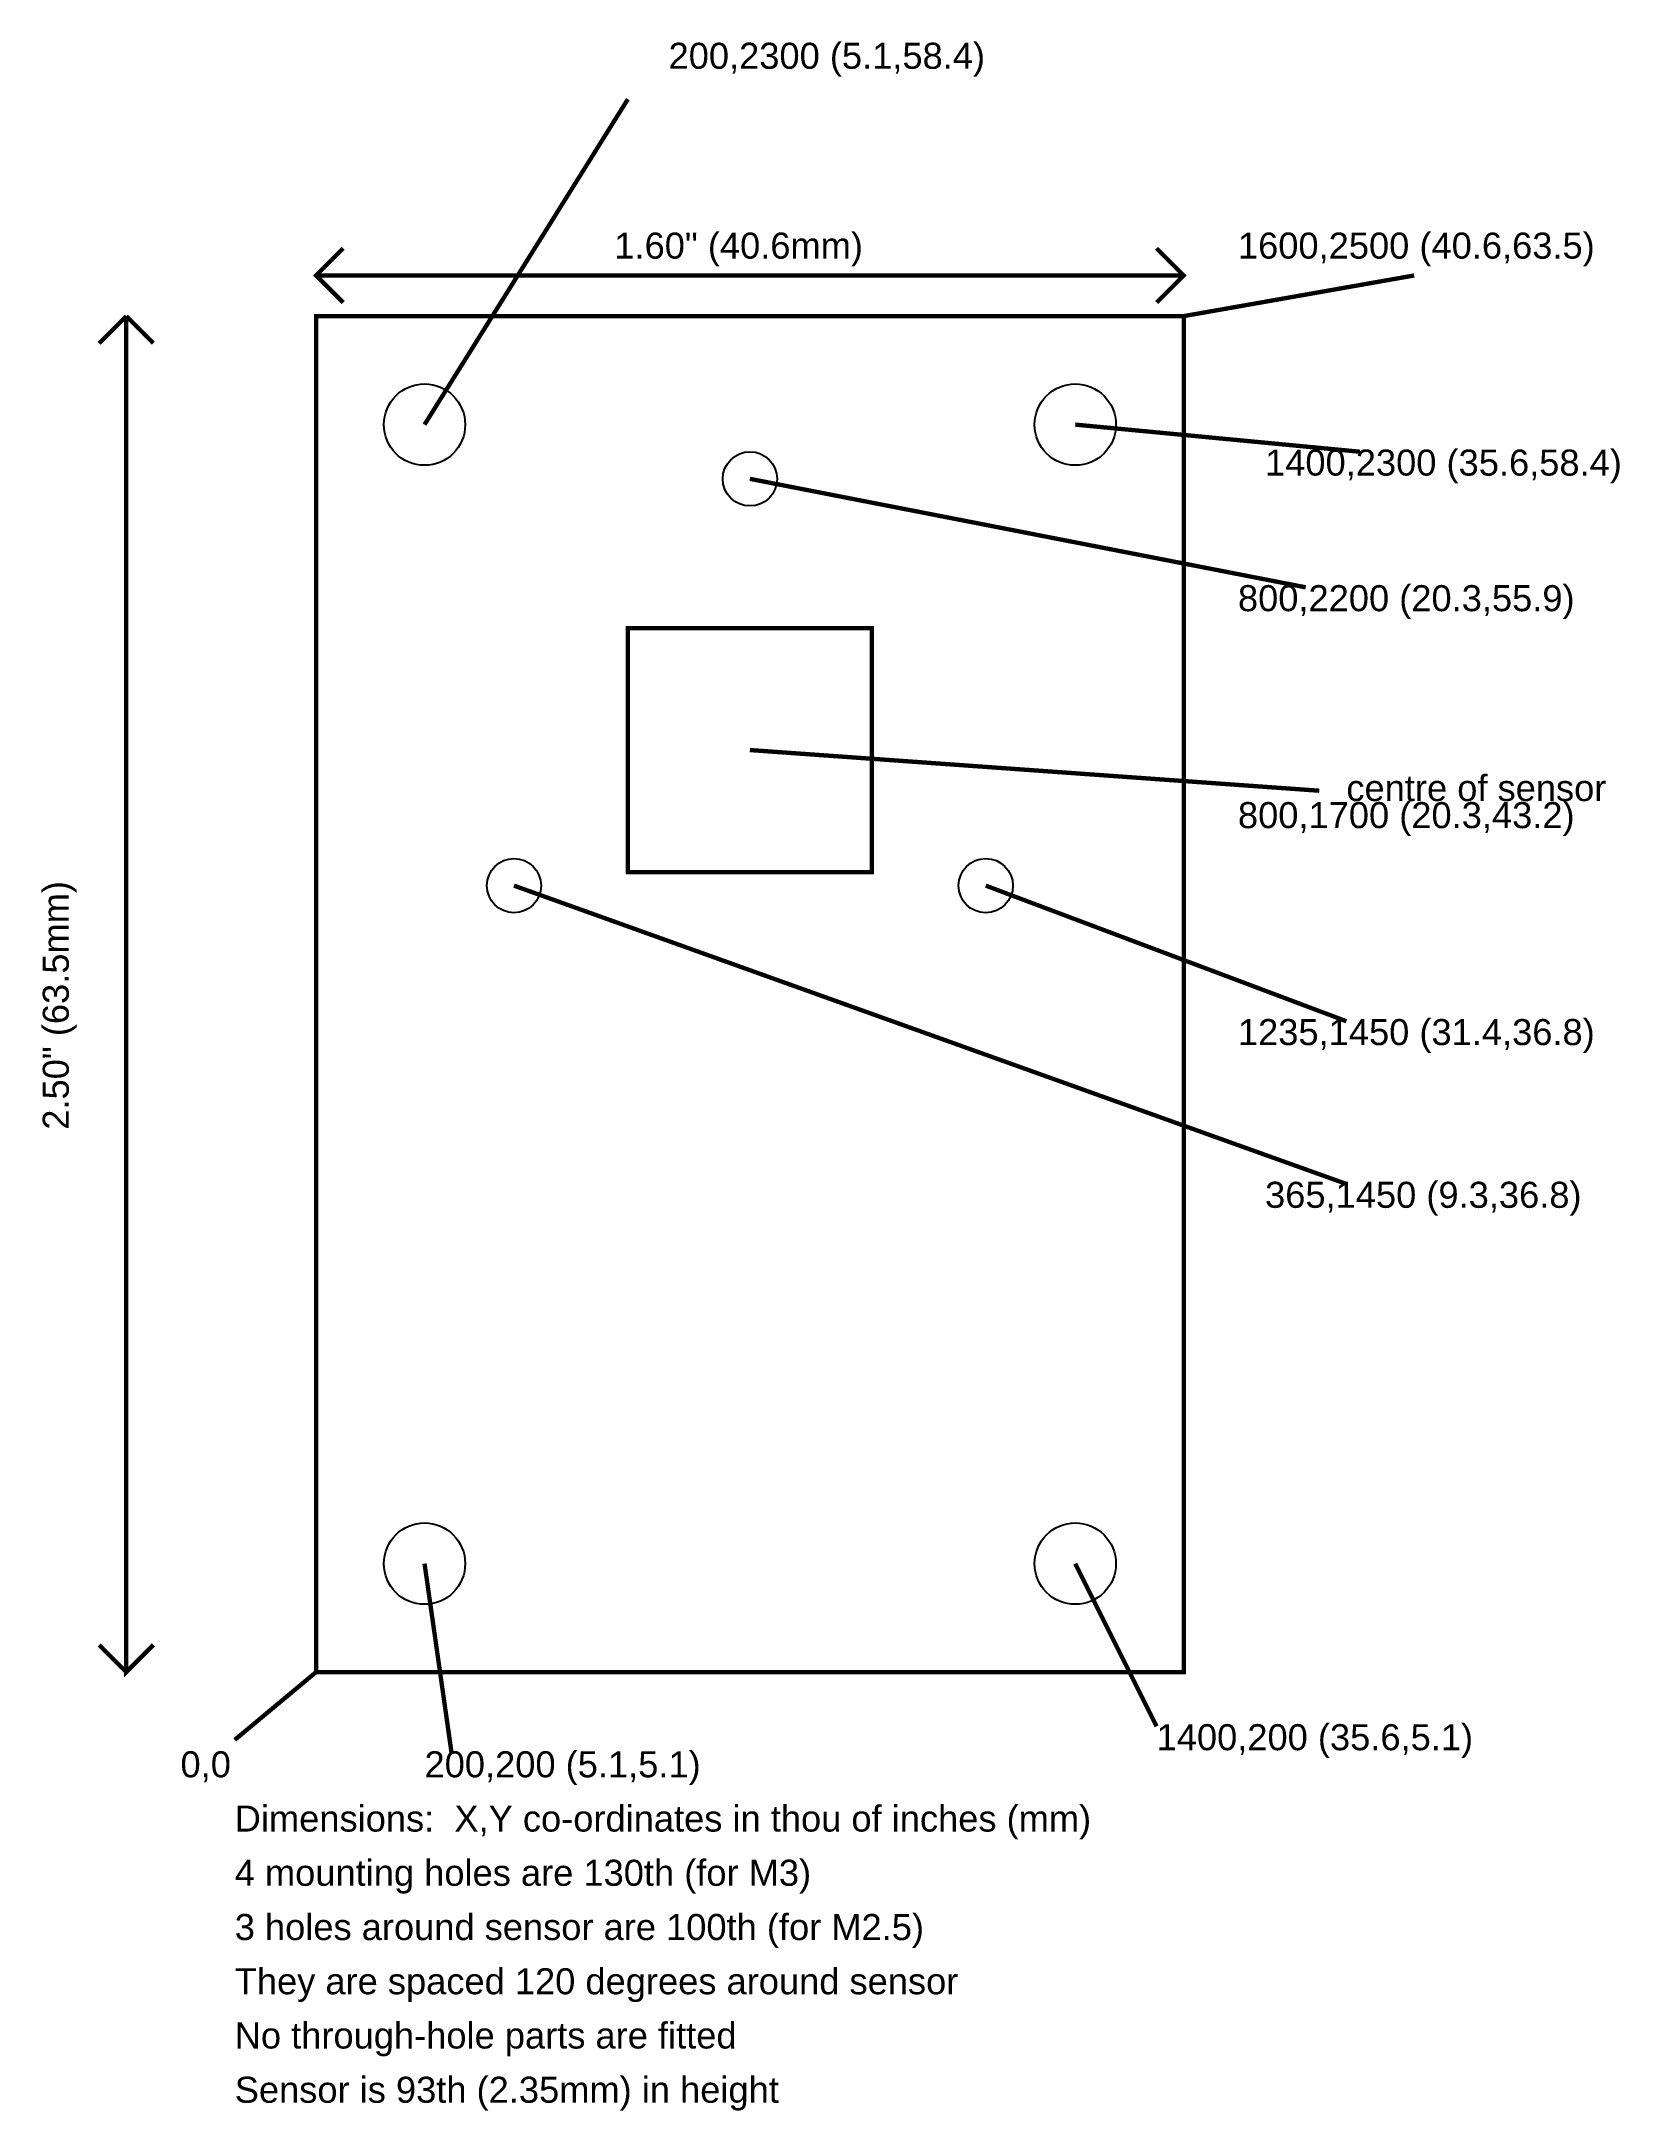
# Model space of a CAD drawing. Extents: x -1.65 to 1.26, y -1.91 to 1.9.
import ezdxf

# ---------------------------------------------------------------- set-up
doc = ezdxf.new("R2010")
doc.units = 0
doc.layers.get('0').update_dxf_attribs({"linetype": 'CONTINUOUS'})

msp = doc.modelspace()

# ---------------------------------------------------------------- linework, layer by layer
at = {"const_width": 0.008}
for points in [[(-0.945, 1.195), (-0.57, 1.795)], [(-1.095, 1.52), (-1.145, 1.47), (-1.095, 1.42)], [(0.405, 1.52), (0.455, 1.47), (0.405, 1.42)], [(-1.145, 1.47), (0.455, 1.47)], [(0.455, 1.395), (0.88, 1.47)], [(-1.495, 1.395), (-1.545, 1.345)], [(-1.495, 1.395), (-1.445, 1.345)], [(-1.495, 1.395), (-1.495, -1.105), (-1.445, -1.055)], [(-1.145, -1.105), (0.455, -1.105), (0.455, 1.395), (-1.145, 1.395), (-1.145, -1.105)], [(0.255, 1.195), (0.78, 1.145)], [(-0.345, 1.095), (0.68, 0.895)], [(-0.57, 0.37), (-0.12, 0.37), (-0.12, 0.82), (-0.57, 0.82), (-0.57, 0.37)], [(-0.345, 0.595), (0.705, 0.52)], [(-0.78, 0.345), (0.755, -0.205)], [(0.09, 0.345), (0.755, 0.095)], [(-0.945, -0.905), (-0.895, -1.255)], [(0.255, -0.905), (0.405, -1.205)], [(-1.495, -1.105), (-1.545, -1.055)], [(-1.145, -1.105), (-1.295, -1.23)]]:
    msp.add_lwpolyline(points, dxfattribs=at)
at = {"layer": '12632256'}
for centre, radius in [((-0.945, 1.195), 0.075), ((0.255, 1.195), 0.075), ((-0.345, 1.095), 0.05), ((-0.78, 0.345), 0.05), ((0.09, 0.345), 0.05), ((-0.945, -0.905), 0.075), ((0.255, -0.905), 0.075)]:
    msp.add_circle(centre, radius, dxfattribs=at)

# ---------------------------------------------------------------- texts
at = {"layer": '12632256', "width": 1.041667}
for s, p in [('200,2300 (5.1,58.4)', (-0.495, 1.851)), ('1.60" (40.6mm)', (-0.595, 1.501)), ('1600,2500 (40.6,63.5)', (0.555, 1.501)), ('1400,2300 (35.6,58.4)', (0.605, 1.101)), ('800,2200 (20.3,55.9)', (0.555, 0.851)), ('centre of sensor', (0.755, 0.501)), ('800,1700 (20.3,43.2)', (0.555, 0.451)), ('1235,1450 (31.4,36.8)', (0.555, 0.051)), ('365,1450 (9.3,36.8)', (0.605, -0.249)), ('1400,200 (35.6,5.1)', (0.405, -1.249)), ('0,0', (-1.395, -1.299)), ('200,200 (5.1,5.1)', (-0.945, -1.299)), ('Dimensions:  X,Y co-ordinates in thou of inches (mm)', (-1.295, -1.399)), ('4 mounting holes are 130th (for M3)', (-1.295, -1.499)), ('3 holes around sensor are 100th (for M2.5)', (-1.295, -1.599)), ('They are spaced 120 degrees around sensor', (-1.295, -1.699)), ('No through-hole parts are fitted', (-1.295, -1.799)), ('Sensor is 93th (2.35mm) in height', (-1.295, -1.899))]:
    msp.add_text(s, height=0.048, dxfattribs=at).set_placement(p)
msp.add_text('2.50" (63.5mm)', height=0.048, rotation=90, dxfattribs=at).set_placement((-1.601, -0.105))

doc.saveas('drawing.dxf')
